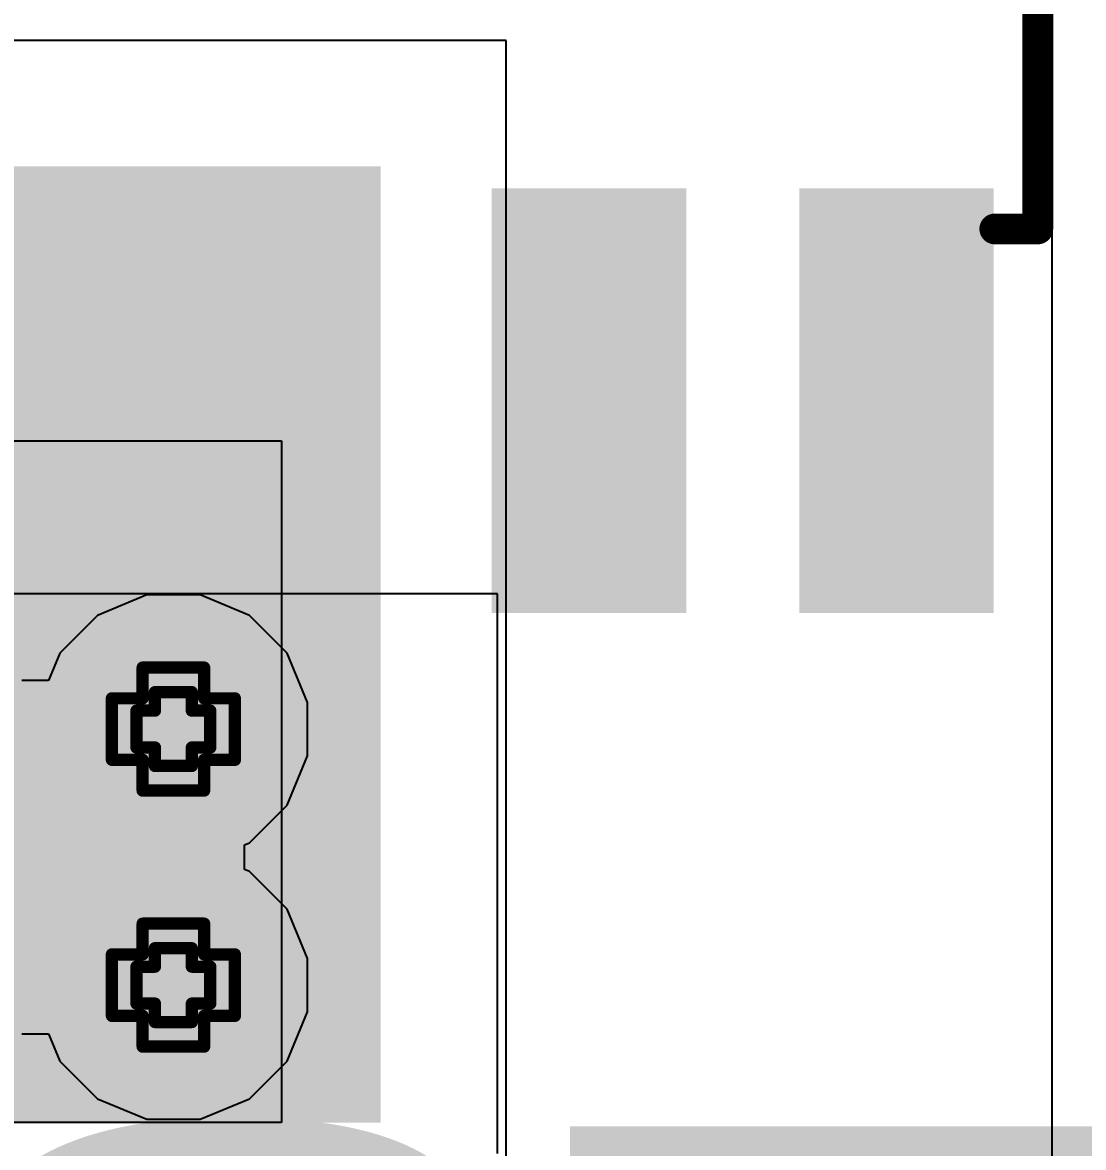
# Model space of a CAD drawing. Header units: inches. Extents: x -4 to 5258, y -4 to 5281.
# Drawn here: x 55.086 to 59.469, y 11.053 to 15.7 of the extents above; entities that cross this region are included whole.
import ezdxf

# ---------------------------------------------------------------- set-up
doc = ezdxf.new("R2010")
doc.units = ezdxf.units.IN
for name, color, linetype in [('Bottom Layer', 5, 'Continuous'), ('Bottom Solder', 6, 'Continuous'), ('Drill Drawing', 1, 'Continuous'), ('Layer 1', 16, 'Continuous'), ('Layer 2', 76, 'Continuous'), ('Top Layer', 1, 'Continuous'), ('Top Overlay', 2, 'Continuous'), ('Top Paste', 8, 'Continuous'), ('Top Solder', 216, 'Continuous'), ('Via Holes', 16, 'Continuous')]:
    doc.layers.add(name, color=color, linetype=linetype)
doc.styles.add('Arial Black_Bold', font='', dxfattribs={"height": 0.2})
doc.styles.get('Arial Black_Bold').set_extended_font_data('Arial Black', bold=True)

# ---------------------------------------------------------------- blocks, each defined once
blk = doc.blocks.new('SOIC_8_17')
at = {"layer": 'Top Layer'}
for points in [[(3.475, 2.205), (3.475, 1.605), (1.925, 1.605), (1.925, 2.205)], [(3.475, 0.935), (3.475, 0.335), (1.925, 0.335), (1.925, 0.935)], [(3.475, -0.335), (3.475, -0.935), (1.925, -0.935), (1.925, -0.335)], [(3.475, -1.605), (3.475, -2.205), (1.925, -2.205), (1.925, -1.605)]]:
    blk.add_hatch(color=1, dxfattribs=at).paths.add_polyline_path(points)
at = {"layer": 'Top Paste'}
for points in [[(3.475, 2.205), (3.475, 1.605), (1.925, 1.605), (1.925, 2.205)], [(3.475, 0.935), (3.475, 0.335), (1.925, 0.335), (1.925, 0.935)], [(3.475, -0.335), (3.475, -0.935), (1.925, -0.935), (1.925, -0.335)], [(3.475, -1.605), (3.475, -2.205), (1.925, -2.205), (1.925, -1.605)]]:
    blk.add_hatch(color=8, dxfattribs=at).paths.add_polyline_path(points)
at = {"layer": 'Top Solder'}
for points in [[(3.5766, 2.3066), (3.5766, 1.5034), (1.8234, 1.5034), (1.8234, 2.3066)], [(3.5766, 1.0366), (3.5766, 0.2334), (1.8234, 0.2334), (1.8234, 1.0366)], [(3.5766, -0.2334), (3.5766, -1.0366), (1.8234, -1.0366), (1.8234, -0.2334)], [(3.5766, -1.5034), (3.5766, -2.3066), (1.8234, -2.3066), (1.8234, -1.5034)]]:
    blk.add_hatch(color=216, dxfattribs=at).paths.add_polyline_path(points)
at = {"layer": 'Top Overlay'}
for points in [[(1.9906, 2.4892, 0.127, 0.127, 0), (-1.9906, 2.4892, 0.127, 0.127, 0)], [(1.9906, 2.3114, 0.127, 0.127, 0), (1.9906, 2.4892, 0.127, 0.127, 0)]]:
    blk.add_lwpolyline(points, format="xyseb", dxfattribs=at)
for points in [[(1.9588, 2.4892, 0.0635, 0.0635, 1), (2.0223, 2.4892, 0.0635, 0.0635, 1)], [(1.9588, 2.4892, 0.0635, 0.0635, 1), (2.0223, 2.4892, 0.0635, 0.0635, 1)], [(1.9588, 2.3114, 0.0635, 0.0635, 1), (2.0223, 2.3114, 0.0635, 0.0635, 1)]]:
    blk.add_lwpolyline(points, format="xyseb", close=True, dxfattribs=at)

msp = doc.modelspace()

# ---------------------------------------------------------------- hatches: boundary and pattern name
at = {"layer": 'Bottom Layer'}
h = msp.add_hatch(color=5, dxfattribs=at)
edge = h.paths.add_edge_path()
edge.add_arc((55.7092, 12.7815), 0.3, 0, 360)
h = msp.add_hatch(color=5, dxfattribs=at)
edge = h.paths.add_edge_path()
edge.add_arc((55.7092, 11.7238), 0.3, 0, 360)
at = {"layer": 'Bottom Solder'}
h = msp.add_hatch(color=6, dxfattribs=at)
edge = h.paths.add_edge_path()
edge.add_arc((55.7092, 12.7815), 0.4016, 0, 360)
h = msp.add_hatch(color=6, dxfattribs=at)
edge = h.paths.add_edge_path()
edge.add_arc((55.7092, 11.7238), 0.4016, 0, 360)
at = {"layer": 'Layer 1'}
h = msp.add_hatch(color=16, dxfattribs=at)
edge = h.paths.add_edge_path()
edge.add_arc((55.7092, 12.7815), 0.3, 0, 360)
h = msp.add_hatch(color=16, dxfattribs=at)
edge = h.paths.add_edge_path()
edge.add_arc((55.7092, 11.7238), 0.3, 0, 360)
at = {"layer": 'Layer 2'}
h = msp.add_hatch(color=76, dxfattribs=at)
edge = h.paths.add_edge_path()
edge.add_arc((55.7092, 12.7815), 0.3, 0, 360)
h = msp.add_hatch(color=76, dxfattribs=at)
edge = h.paths.add_edge_path()
edge.add_arc((55.7092, 11.7238), 0.3, 0, 360)
at = {"layer": 'Top Layer'}
for points in [[(56.5659, 15.1066), (52.667, 15.1066), (52.667, 11.1559), (56.5659, 11.1559)], [(39.3614, 11.1559), (56.4564, 11.1559), (56.4564, 13.6673), (39.3614, 13.6673)]]:
    msp.add_hatch(color=1, dxfattribs=at).paths.add_polyline_path(points)
h = msp.add_hatch(color=1, dxfattribs=at)
edge = h.paths.add_edge_path()
edge.add_arc((55.7092, 12.7815), 0.3, 0, 360)
h = msp.add_hatch(color=1, dxfattribs=at)
edge = h.paths.add_edge_path()
edge.add_arc((55.7092, 11.7238), 0.3, 0, 360)
at = {"layer": 'Top Solder'}
h = msp.add_hatch(color=216, dxfattribs=at)
edge = h.paths.add_edge_path()
edge.add_arc((55.7092, 12.7815), 0.4016, 0, 360)
h = msp.add_hatch(color=216, dxfattribs=at)
edge = h.paths.add_edge_path()
edge.add_arc((55.7092, 11.7238), 0.4016, 0, 360)
at = {"layer": 'Via Holes'}
h = msp.add_hatch(color=7, dxfattribs=at)
edge = h.paths.add_edge_path()
edge.add_arc((55.7092, 12.7815), 0.15, 0, 360)
h = msp.add_hatch(color=7, dxfattribs=at)
edge = h.paths.add_edge_path()
edge.add_arc((55.7092, 11.7238), 0.15, 0, 360)

# ---------------------------------------------------------------- linework, layer by layer
at = {"layer": 'Drill Drawing'}
for points in [[(55.5822, 12.9085, 0.0508, 0.0508, 0), (55.5822, 13.0355, 0.0508, 0.0508, 0)], [(55.5822, 13.0355, 0.0508, 0.0508, 0), (55.8362, 13.0355, 0.0508, 0.0508, 0)], [(55.8362, 12.9085, 0.0508, 0.0508, 0), (55.8362, 13.0355, 0.0508, 0.0508, 0)], [(55.4552, 12.6545, 0.0508, 0.0508, 0), (55.4552, 12.9085, 0.0508, 0.0508, 0)], [(55.4552, 12.9085, 0.0508, 0.0508, 0), (55.5822, 12.9085, 0.0508, 0.0508, 0)], [(55.633, 12.8577, 0.0508, 0.0508, 0), (55.633, 12.9339, 0.0508, 0.0508, 0)], [(55.633, 12.9339, 0.0508, 0.0508, 0), (55.7854, 12.9339, 0.0508, 0.0508, 0)], [(55.7854, 12.8577, 0.0508, 0.0508, 0), (55.7854, 12.9339, 0.0508, 0.0508, 0)], [(55.8362, 12.9085, 0.0508, 0.0508, 0), (55.9632, 12.9085, 0.0508, 0.0508, 0)], [(55.9632, 12.6545, 0.0508, 0.0508, 0), (55.9632, 12.9085, 0.0508, 0.0508, 0)], [(55.5568, 12.7053, 0.0508, 0.0508, 0), (55.5568, 12.8577, 0.0508, 0.0508, 0)], [(55.5568, 12.8577, 0.0508, 0.0508, 0), (55.633, 12.8577, 0.0508, 0.0508, 0)], [(55.7854, 12.8577, 0.0508, 0.0508, 0), (55.8616, 12.8577, 0.0508, 0.0508, 0)], [(55.8616, 12.7053, 0.0508, 0.0508, 0), (55.8616, 12.8577, 0.0508, 0.0508, 0)], [(55.5568, 12.7053, 0.0508, 0.0508, 0), (55.633, 12.7053, 0.0508, 0.0508, 0)], [(55.633, 12.6291, 0.0508, 0.0508, 0), (55.633, 12.7053, 0.0508, 0.0508, 0)], [(55.7854, 12.7053, 0.0508, 0.0508, 0), (55.8616, 12.7053, 0.0508, 0.0508, 0)], [(55.7854, 12.6291, 0.0508, 0.0508, 0), (55.7854, 12.7053, 0.0508, 0.0508, 0)], [(55.4552, 12.6545, 0.0508, 0.0508, 0), (55.5822, 12.6545, 0.0508, 0.0508, 0)], [(55.5822, 12.5275, 0.0508, 0.0508, 0), (55.5822, 12.6545, 0.0508, 0.0508, 0)], [(55.633, 12.6291, 0.0508, 0.0508, 0), (55.7854, 12.6291, 0.0508, 0.0508, 0)], [(55.8362, 12.6545, 0.0508, 0.0508, 0), (55.9632, 12.6545, 0.0508, 0.0508, 0)], [(55.8362, 12.5275, 0.0508, 0.0508, 0), (55.8362, 12.6545, 0.0508, 0.0508, 0)], [(55.5822, 12.5275, 0.0508, 0.0508, 0), (55.8362, 12.5275, 0.0508, 0.0508, 0)], [(55.5822, 11.8508, 0.0508, 0.0508, 0), (55.5822, 11.9778, 0.0508, 0.0508, 0)], [(55.5822, 11.9778, 0.0508, 0.0508, 0), (55.8362, 11.9778, 0.0508, 0.0508, 0)], [(55.8362, 11.8508, 0.0508, 0.0508, 0), (55.8362, 11.9778, 0.0508, 0.0508, 0)], [(55.633, 11.8, 0.0508, 0.0508, 0), (55.633, 11.8762, 0.0508, 0.0508, 0)], [(55.633, 11.8762, 0.0508, 0.0508, 0), (55.7854, 11.8762, 0.0508, 0.0508, 0)], [(55.7854, 11.8, 0.0508, 0.0508, 0), (55.7854, 11.8762, 0.0508, 0.0508, 0)], [(55.4552, 11.5968, 0.0508, 0.0508, 0), (55.4552, 11.8508, 0.0508, 0.0508, 0)], [(55.4552, 11.8508, 0.0508, 0.0508, 0), (55.5822, 11.8508, 0.0508, 0.0508, 0)], [(55.8362, 11.8508, 0.0508, 0.0508, 0), (55.9632, 11.8508, 0.0508, 0.0508, 0)], [(55.9632, 11.5968, 0.0508, 0.0508, 0), (55.9632, 11.8508, 0.0508, 0.0508, 0)], [(55.5568, 11.6476, 0.0508, 0.0508, 0), (55.5568, 11.8, 0.0508, 0.0508, 0)], [(55.5568, 11.8, 0.0508, 0.0508, 0), (55.633, 11.8, 0.0508, 0.0508, 0)], [(55.7854, 11.8, 0.0508, 0.0508, 0), (55.8616, 11.8, 0.0508, 0.0508, 0)], [(55.8616, 11.6476, 0.0508, 0.0508, 0), (55.8616, 11.8, 0.0508, 0.0508, 0)], [(55.5568, 11.6476, 0.0508, 0.0508, 0), (55.633, 11.6476, 0.0508, 0.0508, 0)], [(55.633, 11.5714, 0.0508, 0.0508, 0), (55.633, 11.6476, 0.0508, 0.0508, 0)], [(55.7854, 11.6476, 0.0508, 0.0508, 0), (55.8616, 11.6476, 0.0508, 0.0508, 0)], [(55.7854, 11.5714, 0.0508, 0.0508, 0), (55.7854, 11.6476, 0.0508, 0.0508, 0)], [(55.4552, 11.5968, 0.0508, 0.0508, 0), (55.5822, 11.5968, 0.0508, 0.0508, 0)], [(55.5822, 11.4698, 0.0508, 0.0508, 0), (55.5822, 11.5968, 0.0508, 0.0508, 0)], [(55.8362, 11.5968, 0.0508, 0.0508, 0), (55.9632, 11.5968, 0.0508, 0.0508, 0)], [(55.8362, 11.4698, 0.0508, 0.0508, 0), (55.8362, 11.5968, 0.0508, 0.0508, 0)], [(55.633, 11.5714, 0.0508, 0.0508, 0), (55.7854, 11.5714, 0.0508, 0.0508, 0)], [(55.5822, 11.4698, 0.0508, 0.0508, 0), (55.8362, 11.4698, 0.0508, 0.0508, 0)]]:
    msp.add_lwpolyline(points, format="xyseb", dxfattribs=at)
for points in [[(55.5695, 13.0355, 0.0254, 0.0254, 1), (55.5949, 13.0355, 0.0254, 0.0254, 1)], [(55.5695, 13.0355, 0.0254, 0.0254, 1), (55.5949, 13.0355, 0.0254, 0.0254, 1)], [(55.8235, 13.0355, 0.0254, 0.0254, 1), (55.8489, 13.0355, 0.0254, 0.0254, 1)], [(55.8235, 13.0355, 0.0254, 0.0254, 1), (55.8489, 13.0355, 0.0254, 0.0254, 1)], [(55.4425, 12.9085, 0.0254, 0.0254, 1), (55.4679, 12.9085, 0.0254, 0.0254, 1)], [(55.4425, 12.9085, 0.0254, 0.0254, 1), (55.4679, 12.9085, 0.0254, 0.0254, 1)], [(55.5695, 12.9085, 0.0254, 0.0254, 1), (55.5949, 12.9085, 0.0254, 0.0254, 1)], [(55.5695, 12.9085, 0.0254, 0.0254, 1), (55.5949, 12.9085, 0.0254, 0.0254, 1)], [(55.6203, 12.9339, 0.0254, 0.0254, 1), (55.6457, 12.9339, 0.0254, 0.0254, 1)], [(55.6203, 12.9339, 0.0254, 0.0254, 1), (55.6457, 12.9339, 0.0254, 0.0254, 1)], [(55.7727, 12.9339, 0.0254, 0.0254, 1), (55.7981, 12.9339, 0.0254, 0.0254, 1)], [(55.7727, 12.9339, 0.0254, 0.0254, 1), (55.7981, 12.9339, 0.0254, 0.0254, 1)], [(55.8235, 12.9085, 0.0254, 0.0254, 1), (55.8489, 12.9085, 0.0254, 0.0254, 1)], [(55.8235, 12.9085, 0.0254, 0.0254, 1), (55.8489, 12.9085, 0.0254, 0.0254, 1)], [(55.9505, 12.9085, 0.0254, 0.0254, 1), (55.9759, 12.9085, 0.0254, 0.0254, 1)], [(55.9505, 12.9085, 0.0254, 0.0254, 1), (55.9759, 12.9085, 0.0254, 0.0254, 1)], [(55.5441, 12.8577, 0.0254, 0.0254, 1), (55.5695, 12.8577, 0.0254, 0.0254, 1)], [(55.5441, 12.8577, 0.0254, 0.0254, 1), (55.5695, 12.8577, 0.0254, 0.0254, 1)], [(55.6203, 12.8577, 0.0254, 0.0254, 1), (55.6457, 12.8577, 0.0254, 0.0254, 1)], [(55.6203, 12.8577, 0.0254, 0.0254, 1), (55.6457, 12.8577, 0.0254, 0.0254, 1)], [(55.7727, 12.8577, 0.0254, 0.0254, 1), (55.7981, 12.8577, 0.0254, 0.0254, 1)], [(55.7727, 12.8577, 0.0254, 0.0254, 1), (55.7981, 12.8577, 0.0254, 0.0254, 1)], [(55.8489, 12.8577, 0.0254, 0.0254, 1), (55.8743, 12.8577, 0.0254, 0.0254, 1)], [(55.8489, 12.8577, 0.0254, 0.0254, 1), (55.8743, 12.8577, 0.0254, 0.0254, 1)], [(55.5441, 12.7053, 0.0254, 0.0254, 1), (55.5695, 12.7053, 0.0254, 0.0254, 1)], [(55.5441, 12.7053, 0.0254, 0.0254, 1), (55.5695, 12.7053, 0.0254, 0.0254, 1)], [(55.6203, 12.7053, 0.0254, 0.0254, 1), (55.6457, 12.7053, 0.0254, 0.0254, 1)], [(55.6203, 12.7053, 0.0254, 0.0254, 1), (55.6457, 12.7053, 0.0254, 0.0254, 1)], [(55.7727, 12.7053, 0.0254, 0.0254, 1), (55.7981, 12.7053, 0.0254, 0.0254, 1)], [(55.7727, 12.7053, 0.0254, 0.0254, 1), (55.7981, 12.7053, 0.0254, 0.0254, 1)], [(55.8489, 12.7053, 0.0254, 0.0254, 1), (55.8743, 12.7053, 0.0254, 0.0254, 1)], [(55.8489, 12.7053, 0.0254, 0.0254, 1), (55.8743, 12.7053, 0.0254, 0.0254, 1)], [(55.4425, 12.6545, 0.0254, 0.0254, 1), (55.4679, 12.6545, 0.0254, 0.0254, 1)], [(55.4425, 12.6545, 0.0254, 0.0254, 1), (55.4679, 12.6545, 0.0254, 0.0254, 1)], [(55.5695, 12.6545, 0.0254, 0.0254, 1), (55.5949, 12.6545, 0.0254, 0.0254, 1)], [(55.5695, 12.6545, 0.0254, 0.0254, 1), (55.5949, 12.6545, 0.0254, 0.0254, 1)], [(55.6203, 12.6291, 0.0254, 0.0254, 1), (55.6457, 12.6291, 0.0254, 0.0254, 1)], [(55.6203, 12.6291, 0.0254, 0.0254, 1), (55.6457, 12.6291, 0.0254, 0.0254, 1)], [(55.7727, 12.6291, 0.0254, 0.0254, 1), (55.7981, 12.6291, 0.0254, 0.0254, 1)], [(55.7727, 12.6291, 0.0254, 0.0254, 1), (55.7981, 12.6291, 0.0254, 0.0254, 1)], [(55.8235, 12.6545, 0.0254, 0.0254, 1), (55.8489, 12.6545, 0.0254, 0.0254, 1)], [(55.8235, 12.6545, 0.0254, 0.0254, 1), (55.8489, 12.6545, 0.0254, 0.0254, 1)], [(55.9505, 12.6545, 0.0254, 0.0254, 1), (55.9759, 12.6545, 0.0254, 0.0254, 1)], [(55.9505, 12.6545, 0.0254, 0.0254, 1), (55.9759, 12.6545, 0.0254, 0.0254, 1)], [(55.5695, 12.5275, 0.0254, 0.0254, 1), (55.5949, 12.5275, 0.0254, 0.0254, 1)], [(55.5695, 12.5275, 0.0254, 0.0254, 1), (55.5949, 12.5275, 0.0254, 0.0254, 1)], [(55.8235, 12.5275, 0.0254, 0.0254, 1), (55.8489, 12.5275, 0.0254, 0.0254, 1)], [(55.8235, 12.5275, 0.0254, 0.0254, 1), (55.8489, 12.5275, 0.0254, 0.0254, 1)], [(55.5695, 11.9778, 0.0254, 0.0254, 1), (55.5949, 11.9778, 0.0254, 0.0254, 1)], [(55.5695, 11.9778, 0.0254, 0.0254, 1), (55.5949, 11.9778, 0.0254, 0.0254, 1)], [(55.8235, 11.9778, 0.0254, 0.0254, 1), (55.8489, 11.9778, 0.0254, 0.0254, 1)], [(55.8235, 11.9778, 0.0254, 0.0254, 1), (55.8489, 11.9778, 0.0254, 0.0254, 1)], [(55.6203, 11.8762, 0.0254, 0.0254, 1), (55.6457, 11.8762, 0.0254, 0.0254, 1)], [(55.6203, 11.8762, 0.0254, 0.0254, 1), (55.6457, 11.8762, 0.0254, 0.0254, 1)], [(55.7727, 11.8762, 0.0254, 0.0254, 1), (55.7981, 11.8762, 0.0254, 0.0254, 1)], [(55.7727, 11.8762, 0.0254, 0.0254, 1), (55.7981, 11.8762, 0.0254, 0.0254, 1)], [(55.4425, 11.8508, 0.0254, 0.0254, 1), (55.4679, 11.8508, 0.0254, 0.0254, 1)], [(55.4425, 11.8508, 0.0254, 0.0254, 1), (55.4679, 11.8508, 0.0254, 0.0254, 1)], [(55.5695, 11.8508, 0.0254, 0.0254, 1), (55.5949, 11.8508, 0.0254, 0.0254, 1)], [(55.5695, 11.8508, 0.0254, 0.0254, 1), (55.5949, 11.8508, 0.0254, 0.0254, 1)], [(55.8235, 11.8508, 0.0254, 0.0254, 1), (55.8489, 11.8508, 0.0254, 0.0254, 1)], [(55.8235, 11.8508, 0.0254, 0.0254, 1), (55.8489, 11.8508, 0.0254, 0.0254, 1)], [(55.9505, 11.8508, 0.0254, 0.0254, 1), (55.9759, 11.8508, 0.0254, 0.0254, 1)], [(55.9505, 11.8508, 0.0254, 0.0254, 1), (55.9759, 11.8508, 0.0254, 0.0254, 1)], [(55.5441, 11.8, 0.0254, 0.0254, 1), (55.5695, 11.8, 0.0254, 0.0254, 1)], [(55.5441, 11.8, 0.0254, 0.0254, 1), (55.5695, 11.8, 0.0254, 0.0254, 1)], [(55.6203, 11.8, 0.0254, 0.0254, 1), (55.6457, 11.8, 0.0254, 0.0254, 1)], [(55.6203, 11.8, 0.0254, 0.0254, 1), (55.6457, 11.8, 0.0254, 0.0254, 1)], [(55.7727, 11.8, 0.0254, 0.0254, 1), (55.7981, 11.8, 0.0254, 0.0254, 1)], [(55.7727, 11.8, 0.0254, 0.0254, 1), (55.7981, 11.8, 0.0254, 0.0254, 1)], [(55.8489, 11.8, 0.0254, 0.0254, 1), (55.8743, 11.8, 0.0254, 0.0254, 1)], [(55.8489, 11.8, 0.0254, 0.0254, 1), (55.8743, 11.8, 0.0254, 0.0254, 1)], [(55.5441, 11.6476, 0.0254, 0.0254, 1), (55.5695, 11.6476, 0.0254, 0.0254, 1)], [(55.5441, 11.6476, 0.0254, 0.0254, 1), (55.5695, 11.6476, 0.0254, 0.0254, 1)], [(55.6203, 11.6476, 0.0254, 0.0254, 1), (55.6457, 11.6476, 0.0254, 0.0254, 1)], [(55.6203, 11.6476, 0.0254, 0.0254, 1), (55.6457, 11.6476, 0.0254, 0.0254, 1)], [(55.7727, 11.6476, 0.0254, 0.0254, 1), (55.7981, 11.6476, 0.0254, 0.0254, 1)], [(55.7727, 11.6476, 0.0254, 0.0254, 1), (55.7981, 11.6476, 0.0254, 0.0254, 1)], [(55.8489, 11.6476, 0.0254, 0.0254, 1), (55.8743, 11.6476, 0.0254, 0.0254, 1)], [(55.8489, 11.6476, 0.0254, 0.0254, 1), (55.8743, 11.6476, 0.0254, 0.0254, 1)], [(55.4425, 11.5968, 0.0254, 0.0254, 1), (55.4679, 11.5968, 0.0254, 0.0254, 1)], [(55.4425, 11.5968, 0.0254, 0.0254, 1), (55.4679, 11.5968, 0.0254, 0.0254, 1)], [(55.5695, 11.5968, 0.0254, 0.0254, 1), (55.5949, 11.5968, 0.0254, 0.0254, 1)], [(55.5695, 11.5968, 0.0254, 0.0254, 1), (55.5949, 11.5968, 0.0254, 0.0254, 1)], [(55.8235, 11.5968, 0.0254, 0.0254, 1), (55.8489, 11.5968, 0.0254, 0.0254, 1)], [(55.8235, 11.5968, 0.0254, 0.0254, 1), (55.8489, 11.5968, 0.0254, 0.0254, 1)], [(55.9505, 11.5968, 0.0254, 0.0254, 1), (55.9759, 11.5968, 0.0254, 0.0254, 1)], [(55.9505, 11.5968, 0.0254, 0.0254, 1), (55.9759, 11.5968, 0.0254, 0.0254, 1)], [(55.6203, 11.5714, 0.0254, 0.0254, 1), (55.6457, 11.5714, 0.0254, 0.0254, 1)], [(55.6203, 11.5714, 0.0254, 0.0254, 1), (55.6457, 11.5714, 0.0254, 0.0254, 1)], [(55.7727, 11.5714, 0.0254, 0.0254, 1), (55.7981, 11.5714, 0.0254, 0.0254, 1)], [(55.7727, 11.5714, 0.0254, 0.0254, 1), (55.7981, 11.5714, 0.0254, 0.0254, 1)], [(55.5695, 11.4698, 0.0254, 0.0254, 1), (55.5949, 11.4698, 0.0254, 0.0254, 1)], [(55.5695, 11.4698, 0.0254, 0.0254, 1), (55.5949, 11.4698, 0.0254, 0.0254, 1)], [(55.8235, 11.4698, 0.0254, 0.0254, 1), (55.8489, 11.4698, 0.0254, 0.0254, 1)], [(55.8235, 11.4698, 0.0254, 0.0254, 1), (55.8489, 11.4698, 0.0254, 0.0254, 1)]]:
    msp.add_lwpolyline(points, format="xyseb", close=True, dxfattribs=at)
at = {"layer": 'Layer 1'}
for p, q in [((55.599, 13.3355), (55.3954, 13.2511)), ((55.8194, 13.3355), (55.599, 13.3355)), ((56.023, 13.2511), (55.8194, 13.3355)), ((55.3954, 13.2511), (55.2395, 13.0953)), ((56.1788, 13.0953), (56.023, 13.2511)), ((55.2395, 13.0953), (55.1927, 12.9822)), ((56.2632, 12.8917), (56.1788, 13.0953)), ((55.1927, 12.9822), (55.0827, 12.9822)), ((56.2632, 12.6713), (56.2632, 12.8917)), ((56.1788, 12.4677), (56.2632, 12.6713)), ((56.023, 12.3118), (56.1788, 12.4677)), ((56.0028, 12.3034), (56.023, 12.3118)), ((56.0028, 12.2018), (56.0028, 12.3034)), ((56.023, 12.1935), (56.0028, 12.2018)), ((56.1788, 12.0376), (56.023, 12.1935)), ((56.2632, 11.834), (56.1788, 12.0376)), ((56.2632, 11.6136), (56.2632, 11.834)), ((56.1788, 11.41), (56.2632, 11.6136)), ((55.0827, 11.5231), (55.1927, 11.5231)), ((55.1927, 11.5231), (55.2395, 11.41)), ((55.2395, 11.41), (55.3954, 11.2541)), ((56.023, 11.2541), (56.1788, 11.41)), ((55.3954, 11.2541), (55.599, 11.1698)), ((55.8194, 11.1698), (56.023, 11.2541)), ((55.599, 11.1698), (55.8194, 11.1698))]:
    msp.add_line(p, q, dxfattribs=at)
at = {"layer": 'Layer 2'}
for p, q in [((59.3383, 18.2877), (59.3383, 5.5516)), ((57.0486, 13.3398), (54.0382, 13.3398)), ((57.0486, 11.0289), (57.0486, 13.3398))]:
    msp.add_line(p, q, dxfattribs=at)
at = {"layer": 'Top Layer'}
for p, q in [((59.3383, 18.2451), (59.3383, 5.5516)), ((57.0838, 15.626), (52.667, 15.626)), ((57.0838, 15.1069), (57.0838, 15.626)), ((57.0839, 15.1066), (57.0838, 15.1069)), ((57.0839, 11.1559), (57.0839, 15.1066)), ((39.3614, 13.9717), (56.1564, 13.9717)), ((56.1564, 13.9717), (56.1564, 11.1559)), ((56.1564, 11.1559), (39.988, 11.1559)), ((57.0838, 11.1555), (57.0839, 11.1559)), ((57.0838, 10.6266), (57.0838, 11.1555))]:
    msp.add_line(p, q, dxfattribs=at)

# ---------------------------------------------------------------- block references
at = {"rotation": 270}
msp.add_blockref('SOIC_8_17', (56.7914, 16.8379), dxfattribs=at)

# ---------------------------------------------------------------- texts
at = {"layer": 'Top Overlay', "style": 'Arial Black_Bold'}
msp.add_text('STEPPER DRIVER - 1', height=2.54, rotation=360, dxfattribs=at).set_placement((54.5937, 8.6009))

doc.saveas('drawing.dxf')
